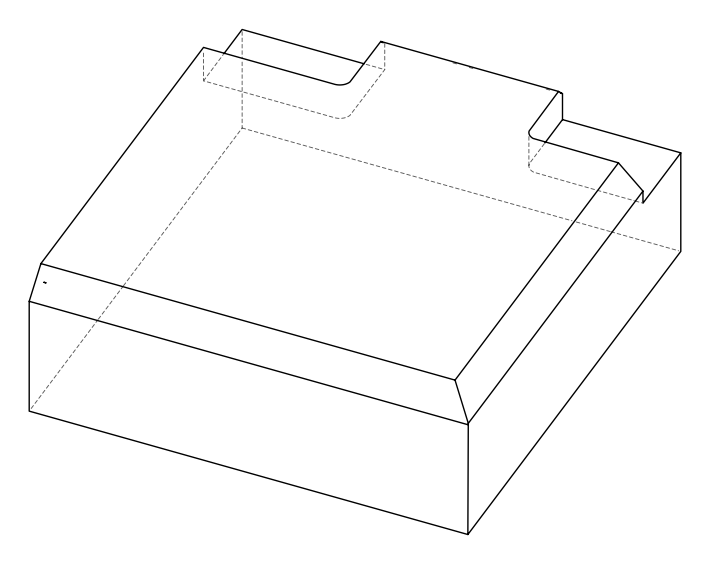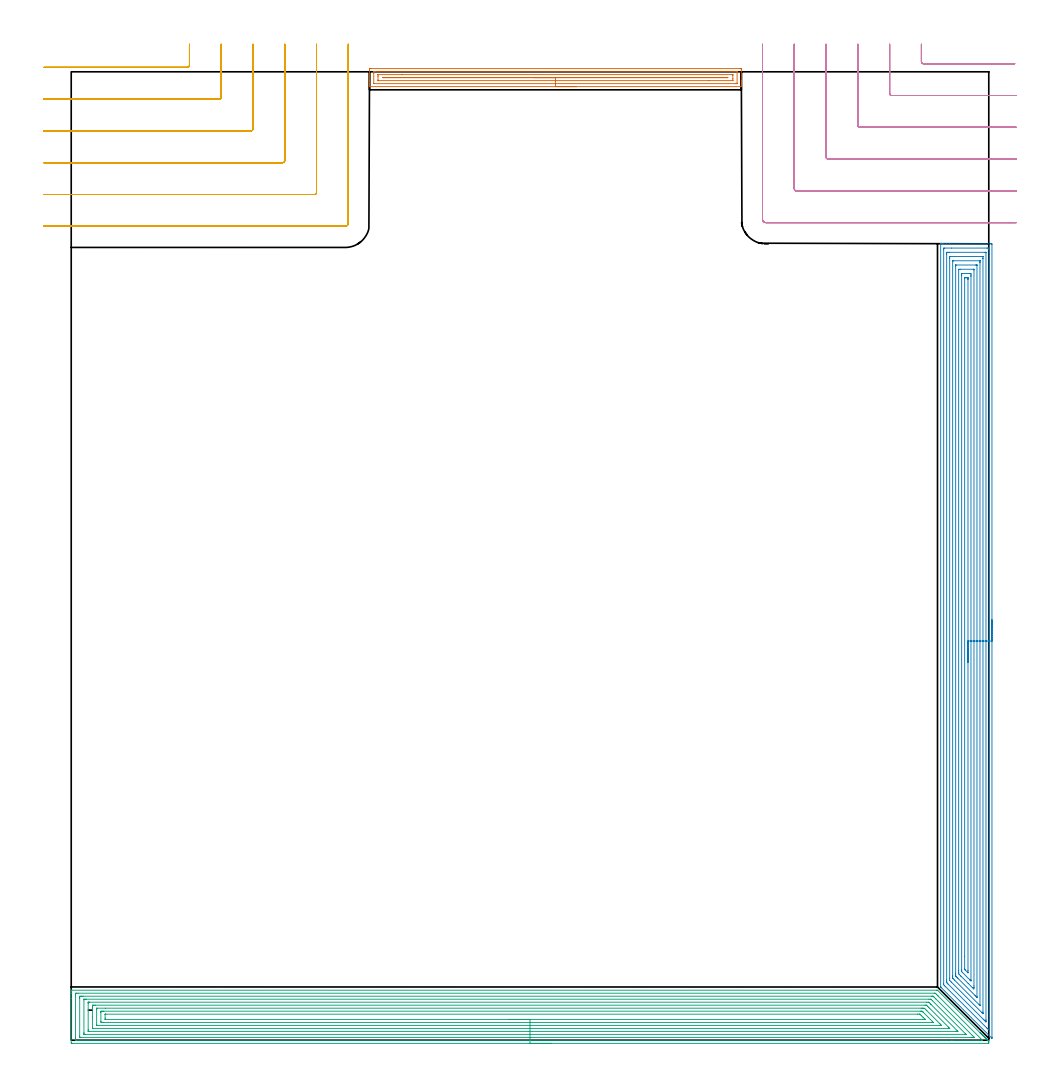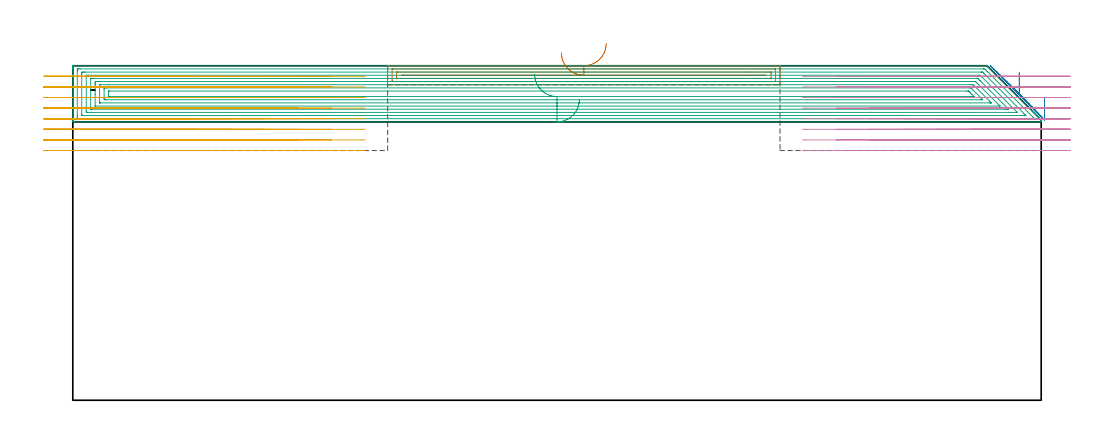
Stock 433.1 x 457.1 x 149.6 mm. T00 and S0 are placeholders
(PLAN: 5 operations, 1 tool changes, 93 min)
(1 AREA_MILL | FG_CHAMFER_SURFACE | UGT0205_001 | 5.76 min | 6717 mm3)
(2 AREA_MILL_1 | FG_CHAMFER_SURFACE_1 | UGT0205_001 | 26.5 min | 112137 mm3)
(3 AREA_MILL_2 | FG_CHAMFER_SURFACE_2 | UGT0205_001 | 30.81 min | 131796 mm3)
(4 MILL_CORNER_NOTCH_RECTANGULAR | CORNER_NOTCH_RECTANGULAR | UGT0201_094 | Follow Part, ap 5, ae 75% | 13.66 min | 355794 mm3)
(5 MILL_CORNER_NOTCH_RECTANGULAR_1 | CORNER_NOTCH_RECTANGULAR_1 | UGT0201_094 | Follow Part, ap 5, ae 75% | 16.24 min | 441133 mm3)
(TOOL UGT0205_001 | Chamfer Mill 20 x 3 x 45 deg. | D20 FL50 Z2)
(TOOL UGT0201_094 | End mill 20 mm | D20 FL38 Z4)
(OP 1 AREA_MILL)
G17 G21 G94 G90
T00 M6
G54
G17 G0 G90 X238.55 Y450.1 S1061 M3
G43 Z159.6 H0
G94 G1 X238.512 Z158.728 F250.
X238.398 Z157.864
X238.209 Z157.012
X237.947 Z156.18
X237.613 Z155.374
X237.21 Z154.6
X236.741 Z153.864
X236.21 Z153.172
X235.621 Z152.529
X234.978 Z151.94
X234.286 Z151.408
X233.55 Z150.94
X232.776 Z150.537
X231.97 Z150.203
X231.138 Z149.941
X230.286 Z149.752
X229.422 Z149.638
X228.55 Z149.6
X140.975
X140.81 Y450.102 Z149.588
X140.802 Y450.226 Z149.467
X140.8 Y450.354 Z149.345
Y450.613 Z149.086
Y451.297 Z148.398
Y452.511 Z147.186
Y453.041 Z146.653
Y458.01 Z141.687
X140.803 Y458.276 Z141.422
X140.81 Y458.593 Z141.104
X141.092 Y458.598 Z141.101
X141.422 Y458.6 Z141.1
X315.678
X316.008 Y458.598 Z141.101
X316.29 Y458.593 Z141.104
X316.3 Y458.276 Z141.422
Y453.041 Z146.653
Y452.511 Z147.186
Y452.169 Z147.527
Y451.638 Z148.058
Y451.297 Z148.398
Y450.613 Z149.086
Y450.354 Z149.345
X316.298 Y450.226 Z149.467
X316.29 Y450.102 Z149.588
X316.125 Y450.1 Z149.6
X228.55
Y451.514 Z148.186
X143.209 Y451.515 Z148.185
X142.983 Y451.517 Z148.183
X142.856 Y451.521 Z148.179
X142.809 Y451.53 Z148.17
X142.807 Y451.556 Z148.144
X142.801 Y451.695 Z148.005
X142.8 Y456.531 Z143.169
X142.801 Y456.93 Z142.77
X142.804 Y457.063 Z142.637
X142.81 Y457.168 Z142.532
X142.818 Y457.18 Z142.52
X142.833 Y457.182 Z142.518
X142.874 Y457.184 Z142.516
X143.209 Y457.186 Z142.514
X143.432
X313.891 Y457.185 Z142.515
X314.117 Y457.183 Z142.517
X314.244 Y457.179 Z142.521
X314.291 Y457.17 Z142.53
X314.293 Y457.144 Z142.556
X314.299 Y457.005 Z142.695
Y451.77 Z147.93
X314.296 Y451.637 Z148.063
X314.29 Y451.532 Z148.168
X314.282 Y451.52 Z148.18
X314.267 Y451.518 Z148.182
X314.226 Y451.516 Z148.184
X313.891 Y451.514 Z148.186
X313.668
X228.55
Y452.928 Z146.772
X145.112 Y452.929 Z146.771
X144.996 Y452.93 Z146.77
X144.881 Y452.932 Z146.768
X144.813 Y452.935 Z146.765
X144.807 Y452.978 Z146.722
X144.803 Y453.041 Z146.659
X144.8 Y453.233 Z146.467
Y454.978 Z144.722
X144.807 Y455.658 Z144.042
X144.81 Y455.753 Z143.947
X144.818 Y455.765 Z143.935
X144.843 Y455.768 Z143.932
X144.882 Y455.771 Z143.929
X156.107 Y455.772 Z143.928
X311.988 Y455.771 Z143.929
X312.104 Y455.77 Z143.93
X312.219 Y455.768 Z143.932
X312.287 Y455.765 Z143.935
X312.293 Y455.722 Z143.978
X312.297 Y455.658 Z144.042
X312.3 Y455.467 Z144.233
Y453.722 Z145.978
X312.293 Y453.041 Z146.659
X312.29 Y452.947 Z146.753
X312.282 Y452.935 Z146.765
X312.257 Y452.932 Z146.768
X312.218 Y452.929 Z146.771
X300.979 Y452.928 Z146.772
X228.55
Y454.343 Z145.357
X147.237
X147.223 Y454.344 Z145.356
X147.133 Y454.349 Z145.351
X147.228 Y454.352 Z145.348
X147.662 Y454.357 Z145.343
X147.677
X309.863
X309.877 Y454.356 Z145.344
X309.897 Y454.35 Z145.35
X309.876 Y454.344 Z145.356
X308.983 Y454.343 Z145.357
X228.55
X227.678 Z145.395
X226.813 Z145.509
X225.962 Z145.698
X225.13 Z145.96
X224.324 Z146.294
X223.55 Z146.697
X222.814 Z147.166
X222.122 Z147.697
X221.479 Z148.286
X220.89 Z148.93
X220.358 Z149.622
X219.89 Z150.357
X219.487 Z151.131
X219.153 Z151.937
X218.891 Z152.769
X218.702 Z153.621
X218.588 Z154.486
X218.55 Z155.357
G0 Z159.6
M5
M2
(OP 2 AREA_MILL_1)
G17 G21 G94 G90
T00 M6
G54
G17 G0 G90 X434.6 Y198.4 S1061 M3
G43 Z159.6 H0
Z135.4
G94 G1 Y198.362 Z134.528 F250.
Y198.248 Z133.664
Y198.059 Z132.812
Y197.797 Z131.98
Y197.463 Z131.174
Y197.06 Z130.4
Y196.592 Z129.664
Y196.06 Z128.972
Y195.471 Z128.329
Y194.828 Z127.74
Y194.136 Z127.209
Y193.4 Z126.74
Y192.626 Z126.337
Y191.82 Z126.003
Y190.988 Z125.741
Y190.136 Z125.552
Y189.272 Z125.438
Y188.4 Z125.4
Y1.423
X434.599 Y1.082 Z125.401
X434.598 Y1.03 Z125.402
X434.591 Y0.912 Z125.405
X434.494 Y1.006 Z125.503
X434.417 Y1.082 Z125.58
X410.724 Y24.776 Z149.276
X410.437 Y25.066 Z149.558
X410.404 Y25.105 Z149.589
X410.4 Y25.223 Z149.6
Y375.718
X410.403 Y375.891 Z149.588
X410.443 Y375.9 Z149.548
X410.847 Z149.153
X411.116 Z148.884
X411.838 Z148.157
X413.088 Z146.909
X414.504 Z145.492
X434.05 Z125.947
X434.316 Y375.897 Z125.681
X434.592 Y375.89 Z125.406
X434.599 Y375.613 Z125.399
X434.6 Y188.4 Z125.4
X433.186 Z126.814
X433.185 Y5.105 Z126.815
X433.184 Y5.083 Z126.816
X433.162 Y4.8 Z126.838
X432.847 Y5.105 Z127.153
X432.273 Y5.677 Z127.727
X431.95 Y5.999 Z128.05
X412.727 Y25.223 Z147.273
X412.282 Y25.67 Z147.718
X411.838 Y26.124 Z148.162
X411.815 Y26.564 Z148.185
Y26.588
Y373.483
Y373.506
X411.838 Y373.89 Z148.162
X412.314 Y373.898 Z147.686
X415.533 Y373.9 Z144.467
X432.273 Z127.727
X432.749 Y373.898 Z127.251
X433.162 Y373.89 Z126.838
X433.184 Y373.483 Z126.816
X433.185 Y373.459 Z126.815
X433.186 Y188.4 Z126.814
X431.772 Z128.228
X431.771 Y9.576 Z128.229
X431.77 Y9.188 Z128.23
X431.766 Y8.682 Z128.234
X431.765 Y8.653 Z128.235
X431.726 Y8.682 Z128.274
X431.385 Y9.017 Z128.615
X430.823 Y9.576 Z129.177
X430.496 Y9.903 Z129.504
X413.835 Y26.564 Z146.165
X413.615 Y26.786 Z146.385
X413.283 Y27.126 Z146.717
X413.243 Y27.168 Z146.757
X413.235 Y27.226 Z146.765
X413.232 Y27.329 Z146.768
X413.23 Y27.458 Z146.77
X413.229 Y27.847 Z146.771
X413.228 Y28.352 Z146.772
X413.229 Y370.801 Z146.771
X413.23 Y371.189 Z146.77
X413.233 Y371.695 Z146.767
X413.235 Y371.88 Z146.765
X413.418 Y371.894 Z146.582
X413.615 Y371.897 Z146.385
X414.3 Y371.9 Z145.7
X414.504 Z145.496
X431.385 Y371.899 Z128.615
X431.589 Y371.896 Z128.411
X431.724 Y371.892 Z128.276
X431.765 Y371.889 Z128.235
X431.767 Y371.871 Z128.233
X431.769 Y371.824 Z128.231
X431.771 Y371.695 Z128.229
X431.772 Y188.4 Z128.228
X430.357 Z129.643
Y13.293
X430.356 Y13.152 Z129.644
X430.35 Y12.525 Z129.65
X430.346 Y12.514 Z129.654
X430.309 Y12.548 Z129.691
X430.221 Y12.631 Z129.779
X430.047 Y12.803 Z129.953
X429.696 Y13.152 Z130.304
X415.39 Y27.458 Z144.61
X414.65 Y28.206 Z145.35
X414.643 Y29.247 Z145.357
Y369.012
X414.647 Y369.763 Z145.353
X414.65 Y369.872 Z145.35
X414.653 Y369.891 Z145.347
X414.676 Y369.893 Z145.324
X414.731 Y369.896 Z145.269
X414.951 Y369.899 Z145.049
X430.051 Z129.949
X430.269 Y369.897 Z129.731
X430.323 Y369.894 Z129.677
X430.346 Y369.89 Z129.654
X430.35 Y369.877 Z129.65
X430.352 Y369.803 Z129.648
X430.357 Y369.153 Z129.643
Y369.012
Y188.4
X428.943 Z131.057
Y16.729
X428.941 Y16.505 Z131.059
X428.939 Y16.429 Z131.061
X428.937 Y16.385 Z131.063
X428.871 Y16.439 Z131.129
X428.719 Y16.583 Z131.281
X428.57 Y16.729 Z131.43
X416.946 Y28.352 Z143.054
X416.281 Y29.025 Z143.719
X416.064 Y29.247 Z143.936
X416.061 Y29.468 Z143.939
X416.058 Y30.141 Z143.942
X416.057 Y30.366 Z143.943
X416.058 Y367.675 Z143.942
X416.06 Y367.825 Z143.94
X416.063 Y367.877 Z143.937
X416.066 Y367.891 Z143.934
X416.072 Y367.894 Z143.928
X416.113 Y367.897 Z143.887
X416.281 Y367.899 Z143.719
X416.498 Y367.9 Z143.502
X428.719 Y367.899 Z131.281
X428.938 Y367.898 Z131.062
X428.941 Y367.895 Z131.059
X428.942 Y367.894 Z131.058
X428.943 Y367.224 Z131.057
Y366.999
Y188.4
X427.529 Z132.471
X427.528 Y20.61 Z132.472
X427.526 Y20.305 Z132.474
X427.524 Y20.251 Z132.476
X427.522 Y20.238 Z132.478
X427.515 Y20.243 Z132.485
X427.445 Y20.305 Z132.555
X426.942 Y20.805 Z133.058
X426.548 Y21.2 Z133.452
X418.501 Y29.247 Z141.499
X418.058 Y29.692 Z141.942
X417.617 Y30.141 Z142.383
X417.478 Y30.293 Z142.522
X417.476 Y30.436 Z142.524
X417.472 Y30.73 Z142.528
X417.471 Y31.035 Z142.529
Y31.625
Y365.436
X417.473 Y365.731 Z142.527
X417.476 Y365.877 Z142.524
X417.477 Y365.888 Z142.523
X417.491 Y365.892 Z142.509
X417.531 Y365.897 Z142.469
X417.597 Y365.899 Z142.403
X426.942 Y365.9 Z133.058
X427.371 Y365.898 Z132.629
X427.508 Y365.892 Z132.492
X427.52 Y365.89 Z132.48
X427.523 Y365.878 Z132.477
X427.526 Y365.833 Z132.474
X427.528 Y365.74 Z132.472
X427.529 Y188.4 Z132.471
X426.115 Z133.885
Y25.609
X426.111 Y24.776 Z133.889
X426.108 Y24.721 Z133.892
X426.054 Y24.155 Z133.946
X425.423 Y24.776 Z134.577
X423.388 Y26.809 Z136.612
X420.056 Y30.141 Z139.944
X419.835 Y30.363 Z140.165
X419.167 Y31.035 Z140.833
X418.946 Y31.263 Z141.054
X418.892 Y31.929 Z141.108
X418.889 Y31.987 Z141.111
X418.885 Y32.823 Z141.115
Y32.884
X418.886 Y363.708 Z141.114
X418.888 Y363.77 Z141.112
X418.892 Y363.883 Z141.108
X418.946 Y363.89 Z141.054
X419.585 Y363.899 Z140.415
X425.804 Z134.196
X426.054 Y363.896 Z133.946
X426.089 Y363.894 Z133.911
X426.105 Y363.891 Z133.895
X426.108 Y363.831 Z133.892
X426.113 Y363.709 Z133.887
X426.114 Y363.648 Z133.886
X426.115 Y363.586 Z133.885
Y188.4
X424.7 Z135.3
Y28.352
X424.697 Y28.081 Z135.303
X424.694 Y27.966 Z135.306
X424.294 Y28.352 Z135.706
X424.277 Y28.37 Z135.723
X420.723 Y31.923 Z139.277
X420.307 Y32.348 Z139.693
X420.302 Y32.823 Z139.698
X420.3 Y33.249 Z139.7
Y360.965
X420.301 Y361.39 Z139.699
X420.307 Y361.859 Z139.693
X420.684 Y361.898 Z139.316
X424.237 Y361.899 Z135.763
X424.277 Y361.897 Z135.723
X424.693 Y361.859 Z135.307
X424.699 Y361.435 Z135.301
X424.7 Y360.965 Z135.3
X424.701 Y360.539 Z135.299
X424.7 Y188.4 Z135.3
X423.286 Z136.714
Y32.823
X423.285 Y32.033 Z136.715
X423.283 Y31.929 Z136.717
X423.279 Y31.849 Z136.721
X423.277 Y31.83 Z136.723
X423.262 Y31.841 Z136.738
X423.241 Y31.859 Z136.759
X423.168 Y31.929 Z136.832
X422.043 Y33.054 Z137.957
X421.89 Y33.212 Z138.11
X421.767 Y33.341 Z138.233
X421.72 Y33.397 Z138.28
X421.719 Y33.418 Z138.281
X421.715 Y33.613 Z138.285
X421.714 Y39.581 Z138.286
Y359.573
X421.716 Y359.77 Z138.284
X421.719 Y359.868 Z138.281
X421.72 Y359.886 Z138.28
X421.735 Y359.89 Z138.265
X421.785 Y359.897 Z138.215
X422.5 Y359.899 Z137.5
X422.671 Z137.329
X423.242 Y359.892 Z136.758
X423.272 Y359.89 Z136.728
X423.279 Y359.865 Z136.721
X423.282 Y359.783 Z136.718
X423.285 Y359.616 Z136.715
X423.286 Y359.28 Z136.714
Y359.177
Y188.4
Y187.528 Z136.752
Y186.664 Z136.866
Y185.812 Z137.054
Y184.98 Z137.317
Y184.174 Z137.651
Y183.4 Z138.053
Y182.664 Z138.522
Y181.972 Z139.053
Y181.329 Z139.643
Y180.74 Z140.286
Y180.208 Z140.978
Y179.74 Z141.714
Y179.337 Z142.488
Y179.003 Z143.294
Y178.741 Z144.126
Y178.552 Z144.977
Y178.438 Z145.842
Y178.4 Z146.714
G0 Z159.6
M5
M2
(OP 3 AREA_MILL_2)
G17 G21 G94 G90
T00 M6
G54
G17 G0 G90 X226.55 Y-1.5 S1061 M3
G43 Z159.6 H0
Z134.5
G94 G1 X226.512 Z133.628 F250.
X226.398 Z132.764
X226.209 Z131.912
X225.947 Z131.08
X225.613 Z130.274
X225.21 Z129.5
X224.741 Z128.764
X224.21 Z128.072
X223.621 Z127.429
X222.978 Z126.84
X222.286 Z126.308
X221.55 Z125.84
X220.776 Z125.437
X219.97 Z125.103
X219.138 Z124.841
X218.286 Z124.652
X217.422 Z124.538
X216.55 Z124.5
X0.628
X0.287 Y-1.497 Z124.502
X0.01 Y-1.492 Z124.506
X0. Y-1.211 Z124.786
Y19.757 Z145.752
Y22.159 Z148.154
Y22.879 Z148.879
Y23.152 Z149.152
X0.007 Y23.558 Z149.549
X0.01 Y23.597 Z149.588
X0.181 Y23.6 Z149.6
X408.331
X408.906 Y23.601 Z149.583
X409.006 Y23.494 Z149.494
X409.009 Y23.492 Z149.491
X429.006 Y3.496 Z129.492
X429.111 Y3.389 Z129.389
X429.193 Y3.307 Z129.306
X429.302 Y3.2 Z129.196
X429.406 Y3.094 Z129.094
X429.491 Y3.009 Z129.008
X429.598 Y2.904 Z128.9
X429.7 Y2.8 Z128.8
X429.789 Y2.711 Z128.71
X429.894 Y2.607 Z128.603
X429.995 Y2.506 Z128.505
X430.087 Y2.413 Z128.412
X430.19 Y2.311 Z128.307
X430.289 Y2.211 Z128.211
X430.386 Y2.115 Z128.114
X430.487 Y2.015 Z128.011
X430.583 Y1.917 Z127.916
X430.684 Y1.817 Z127.816
X430.783 Y1.719 Z127.715
X430.878 Y1.622 Z127.622
X430.982 Y1.519 Z127.518
X431.079 Y1.423 Z127.419
X431.172 Y1.328 Z127.327
X431.28 Y1.22 Z127.22
X431.375 Y1.126 Z127.122
X431.467 Y1.033 Z127.033
X431.578 Y0.922 Z126.922
X431.672 Y0.83 Z126.826
X431.761 Y0.739 Z126.738
X431.876 Y0.624 Z126.624
X431.968 Y0.534 Z126.53
X432.056 Y0.444 Z126.444
X432.174 Y0.326 Z126.326
X432.264 Y0.238 Z126.234
X432.35 Y0.15 Z126.149
X432.472 Y0.028 Z126.028
X432.56 Y-0.059 Z125.937
X432.77 Y-0.27 Z125.73
X432.813 Y-0.313 Z125.687
X433.003 Y-0.503 Z125.496
X433.068 Y-0.57 Z125.429
X433.099 Y-0.61 Z125.387
X433.1 Y-0.947 Z125.051
Y-1.043 Z124.955
X433.099 Y-1.491 Z124.505
X432.975 Y-1.5 Z124.5
X216.55
Y-0.086 Z125.914
X2.443 Y-0.085 Z125.915
X2.416 Y-0.084 Z125.916
X2.01 Y-0.059 Z125.941
X2.002 Y0.354 Z126.354
X2. Y0.83 Z126.83
Y1.244 Z127.244
Y21.27 Z147.27
X2.002 Y21.682 Z147.682
X2.01 Y22.159 Z148.159
X2.391 Y22.184 Z148.184
X2.416 Y22.185 Z148.185
X3.283 Y22.186 Z148.186
X407.411 Y22.185 Z148.185
X407.437 Y22.184 Z148.184
X407.88 Y22.159 Z148.159
X408.331 Y21.717 Z147.717
X408.78 Y21.27 Z147.27
X409.225 Y20.825 Z146.825
X429.22 Y0.83 Z126.83
X429.789 Y0.258 Z126.258
X430.097 Y-0.059 Z125.941
X429.815 Y-0.084 Z125.916
X429.789 Y-0.085 Z125.915
X415.649 Y-0.086 Z125.914
X216.55
Y1.328 Z127.328
X4.597 Y1.329 Z127.329
X4.205
X4.074 Y1.331 Z127.331
X4.028 Y1.334 Z127.334
X4.01 Y1.336 Z127.336
X4.007 Y1.38 Z127.38
X4.003 Y1.515 Z127.515
X4.001 Y1.719 Z127.719
X4. Y1.922 Z127.922
Y19.696 Z145.696
X4.003 Y20.381 Z146.381
X4.006 Y20.579 Z146.579
X4.018 Y20.764 Z146.764
X4.205 Y20.767 Z146.767
X4.707 Y20.77 Z146.77
X5.099 Y20.771 Z146.771
X5.6
X406.151
X406.543 Y20.77 Z146.77
X406.674 Y20.768 Z146.768
X406.777 Y20.765 Z146.765
X406.834 Y20.754 Z146.754
X406.876 Y20.715 Z146.715
X407.218 Y20.381 Z146.381
X407.437 Y20.163 Z146.163
X408.108 Y19.493 Z145.493
X425.319 Y2.282 Z128.282
X425.879 Y1.719 Z127.719
X426.213 Y1.379 Z127.379
X426.246 Y1.335 Z127.335
X426.213 Y1.334 Z127.334
X425.71 Y1.33 Z127.33
X425.319 Y1.329 Z127.329
X424.818
X216.55 Y1.328 Z127.328
Y2.743 Z128.743
X6.75
X6.095 Y2.748 Z128.748
X6.025 Y2.749 Z128.749
X6.01 Y2.835 Z128.835
X6.006 Y3.053 Z129.053
X6. Y3.489 Z129.489
X6.001 Y19.045 Z145.045
X6.003 Y19.265 Z145.265
X6.006 Y19.32 Z145.32
X6.009 Y19.344 Z145.344
X6.024 Y19.35 Z145.35
X6.133 Y19.353 Z145.353
X6.887 Y19.357 Z145.357
X7.023
X404.892
X405.649 Y19.352 Z145.352
X405.792 Y19.35 Z145.35
X406.543 Y18.608 Z144.608
X422.268 Y2.882 Z128.882
X422.354 Y2.795 Z128.795
X422.394 Y2.751 Z128.751
X422.397 Y2.746 Z128.746
X422.396 Y2.745 Z128.745
X422.378 Y2.744 Z128.744
X421.743 Y2.743 Z128.743
X421.607
X216.55
Y4.157 Z130.157
X8.675
X8.009 Y4.158 Z130.158
X8.007 Y4.16 Z130.16
X8.002 Y4.165 Z130.165
X8.001 Y4.385 Z130.385
X8. Y5.056 Z131.056
Y17.497 Z143.497
X8.002 Y17.715 Z143.715
X8.006 Y17.883 Z143.883
X8.01 Y17.923 Z143.923
X8.015 Y17.936 Z143.936
X8.064 Y17.938 Z143.938
X8.216 Y17.941 Z143.941
X8.446 Y17.943 Z143.943
X8.675
X403.861 Y17.942 Z143.942
X404.53 Y17.939 Z143.939
X404.755 Y17.936 Z143.936
X404.98 Y17.715 Z143.715
X405.649 Y17.052 Z143.052
X405.875 Y16.826 Z142.826
X418.166 Y4.535 Z130.535
X418.313 Y4.385 Z130.385
X418.457 Y4.232 Z130.232
X418.516 Y4.163 Z130.163
X418.472 Y4.161 Z130.161
X418.394 Y4.159 Z130.159
X418.166 Y4.157 Z130.157
X417.502
X216.55
Y5.571 Z131.571
X10.163 Y5.572 Z131.572
X10.068 Y5.574 Z131.574
X10.022 Y5.578 Z131.578
X10.01 Y5.58 Z131.58
X10.008 Y5.593 Z131.593
X10.002 Y5.732 Z131.732
X10. Y10.836 Z136.836
Y15.049 Z141.049
Y15.509 Z141.509
X10.004 Y15.938 Z141.938
X10.009 Y16.389 Z142.389
X10.026 Y16.522 Z142.522
X10.166 Y16.524 Z142.524
X10.463 Y16.527 Z142.527
X10.763 Y16.528 Z142.528
X11.357 Y16.529 Z142.529
X402.967
X403.268 Y16.528 Z142.528
X403.563 Y16.524 Z142.524
X403.707 Y16.522 Z142.522
X403.861 Y16.381 Z142.381
X404.312 Y15.938 Z141.938
X404.755 Y15.497 Z141.497
X405.203 Y15.049 Z141.049
X414.09 Y6.162 Z132.162
X414.59 Y5.66 Z131.66
X414.656 Y5.586 Z131.586
X414.662 Y5.578 Z131.578
X414.648 Y5.576 Z131.576
X414.59 Y5.574 Z131.574
X414.29 Y5.572 Z131.572
X216.55 Y5.571 Z131.571
Y6.985 Z132.985
X12.251 Y6.986 Z132.986
X12.185 Y6.987 Z132.987
X12.055 Y6.992 Z132.992
X12.009 Y6.999 Z132.999
X12.006 Y7.016 Z133.016
X12.004 Y7.051 Z133.051
X12. Y7.3 Z133.3
X12.001 Y14.409 Z140.409
X12.009 Y15.049 Z141.049
X12.01 Y15.105 Z141.105
X12.12 Y15.111 Z141.111
X12.187 Y15.114 Z141.114
X16.111 Y15.115 Z141.115
X401.179
X402.011 Y15.111 Z141.111
X402.073 Y15.108 Z141.108
X402.742 Y15.049 Z141.049
X402.967 Y14.831 Z140.831
X403.642 Y14.16 Z140.16
X403.861 Y13.942 Z139.942
X410.12 Y7.683 Z133.683
X410.748 Y7.051 Z133.051
X410.789 Y7.007 Z133.007
X410.8 Y6.993 Z132.993
X410.647 Y6.99 Z132.99
X410.383 Y6.986 Z132.986
X410.251
X410.186 Y6.985 Z132.985
X216.55
Y8.4 Z134.4
X14.934
X14.468 Y8.402 Z134.402
X14.04 Y8.407 Z134.407
X14.003 Y8.828 Z134.828
X14.001 Y8.867 Z134.867
Y13.272 Z139.272
X14.002 Y13.309 Z139.309
X14.04 Y13.693 Z139.693
X14.505 Y13.698 Z139.698
X14.934 Y13.7 Z139.7
X15.397
X400.748
X401.179 Y13.697 Z139.697
X401.649 Y13.693 Z139.693
X402.073 Y13.281 Z139.281
X402.082 Y13.272 Z139.272
X406.543 Y8.81 Z134.81
X406.931 Y8.411 Z134.411
X406.819 Y8.407 Z134.407
X406.543 Y8.402 Z134.402
X406.08 Y8.4 Z134.4
X216.55
Y9.814 Z135.814
X16.284
X16.113 Y9.816 Z135.816
X16.029 Y9.819 Z135.819
X16.014 Y9.82 Z135.82
X16.01 Y9.829 Z135.829
X16.007 Y9.862 Z135.862
X16. Y10.434 Z136.434
X16.002 Y12.21 Z138.21
X16.007 Y12.259 Z138.259
X16.01 Y12.279 Z138.279
X16.026 Y12.281 Z138.281
X16.124 Y12.284 Z138.284
X16.324 Y12.286 Z138.286
X399.488
X400.285 Y12.284 Z138.284
X400.484 Y12.282 Z138.282
X400.581 Y12.279 Z138.279
X400.623 Y12.269 Z138.269
X400.655 Y12.239 Z138.239
X400.847 Y12.053 Z138.053
X401.179 Y11.725 Z137.725
X401.41 Y11.494 Z137.494
X402.073 Y10.831 Z136.831
X402.967 Y9.937 Z135.937
X403.039 Y9.861 Z135.861
X403.058 Y9.84 Z135.84
X403.069 Y9.824 Z135.824
X403.052 Y9.821 Z135.821
X402.967 Y9.817 Z135.817
X402.868 Y9.815 Z135.815
X402.073 Y9.814 Z135.814
X401.975
X216.55
X215.678 Z135.852
X214.813 Z135.966
X213.962 Z136.154
X213.13 Z136.417
X212.324 Z136.751
X211.55 Z137.153
X210.814 Z137.622
X210.122 Z138.153
X209.479 Z138.743
X208.89 Z139.386
X208.358 Z140.078
X207.89 Z140.814
X207.487 Z141.588
X207.153 Z142.394
X206.891 Z143.226
X206.702 Z144.077
X206.588 Z144.942
X206.55 Z145.814
G0 Z159.6
M5
M2
(OP 4 MILL_CORNER_NOTCH_RECTANGULAR)
G17 G21 G94 G90
T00 M6
G54
G17 G0 G90 X401.3 Y470.1 S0 M3
G43 Z159.6 H0
Z144.862
G94 G1 Y467.1 F250.
Y461.893 F500.
G3 X402.293 Y460.9 R1.
G1 X442.35
X445.35 F250.
G0 Z159.6
X386.3 Y470.1
Z144.862
G1 Y467.1
Y446.894 F500.
G3 X387.294 Y445.9 R1.
G1 X443.1
X446.1 F250.
G0 Z159.6
X371.3 Y470.1
Z144.862
G1 Y467.1
Y431.894 F500.
G3 X372.294 Y430.9 R1.
G1 X443.1
X446.1 F250.
G0 Z159.6
X356.3 Y470.1
Z144.862
G1 Y467.1
Y416.895 F500.
G3 X357.295 Y415.9 R1.
G1 X443.1
X446.1 F250.
G0 Z159.6
X341.3 Y470.1
Z144.862
G1 Y467.1
Y401.895 F500.
G3 X342.295 Y400.9 R1.
G1 X443.1
X446.1 F250.
G0 Z159.6
X326.3 Y470.1
Z144.862
G1 Y467.1
Y387.5 F500.
G3 X327.9 Y385.9 R1.6
G1 X443.1
X446.1 F250.
G0 Z159.6
X401.3 Y470.1
Z140.125
G1 Y467.1
Y461.893 F500.
G3 X402.293 Y460.9 R1.
G1 X442.35
X445.35 F250.
G0 Z159.6
X386.3 Y470.1
Z140.125
G1 Y467.1
Y446.894 F500.
G3 X387.294 Y445.9 R1.
G1 X443.1
X446.1 F250.
G0 Z159.6
X371.3 Y470.1
Z140.125
G1 Y467.1
Y431.894 F500.
G3 X372.294 Y430.9 R1.
G1 X443.1
X446.1 F250.
G0 Z159.6
X356.3 Y470.1
Z140.125
G1 Y467.1
Y416.895 F500.
G3 X357.295 Y415.9 R1.
G1 X443.1
X446.1 F250.
G0 Z159.6
X341.3 Y470.1
Z140.125
G1 Y467.1
Y401.895 F500.
G3 X342.295 Y400.9 R1.
G1 X443.1
X446.1 F250.
G0 Z159.6
X326.3 Y470.1
Z140.125
G1 Y467.1
Y387.5 F500.
G3 X327.9 Y385.9 R1.6
G1 X443.1
X446.1 F250.
G0 Z159.6
X401.3 Y470.1
Z135.387
G1 Y467.1
Y461.893 F500.
G3 X402.293 Y460.9 R1.
G1 X442.35
X445.35 F250.
G0 Z159.6
X386.3 Y470.1
Z135.387
G1 Y467.1
Y446.894 F500.
G3 X387.294 Y445.9 R1.
G1 X443.1
X446.1 F250.
G0 Z159.6
X371.3 Y470.1
Z135.387
G1 Y467.1
Y431.894 F500.
G3 X372.294 Y430.9 R1.
G1 X443.1
X446.1 F250.
G0 Z159.6
X356.3 Y470.1
Z135.387
G1 Y467.1
Y416.895 F500.
G3 X357.295 Y415.9 R1.
G1 X443.1
X446.1 F250.
G0 Z159.6
X341.3 Y470.1
Z135.387
G1 Y467.1
Y401.895 F500.
G3 X342.295 Y400.9 R1.
G1 X443.1
X446.1 F250.
G0 Z159.6
X326.3 Y470.1
Z135.387
G1 Y467.1
Y387.5 F500.
G3 X327.9 Y385.9 R1.6
G1 X443.1
X446.1 F250.
G0 Z159.6
X401.3 Y470.1
Z130.65
G1 Y467.1
Y461.893 F500.
G3 X402.293 Y460.9 R1.
G1 X442.35
X445.35 F250.
G0 Z159.6
X386.3 Y470.1
Z130.65
G1 Y467.1
Y446.894 F500.
G3 X387.294 Y445.9 R1.
G1 X443.1
X446.1 F250.
G0 Z159.6
X371.3 Y470.1
Z130.65
G1 Y467.1
Y431.894 F500.
G3 X372.294 Y430.9 R1.
G1 X443.1
X446.1 F250.
G0 Z159.6
X356.3 Y470.1
Z130.65
G1 Y467.1
Y416.895 F500.
G3 X357.295 Y415.9 R1.
G1 X443.1
X446.1 F250.
G0 Z159.6
X341.3 Y470.1
Z130.65
G1 Y467.1
Y401.895 F500.
G3 X342.295 Y400.9 R1.
G1 X443.1
X446.1 F250.
G0 Z159.6
X326.3 Y470.1
Z130.65
G1 Y467.1
Y387.5 F500.
G3 X327.9 Y385.9 R1.6
G1 X443.1
X446.1 F250.
G0 Z159.6
X401.3 Y470.1
Z125.912
G1 Y467.1
Y461.893 F500.
G3 X402.293 Y460.9 R1.
G1 X442.35
X445.35 F250.
G0 Z159.6
X386.3 Y470.1
Z125.912
G1 Y467.1
Y446.894 F500.
G3 X387.294 Y445.9 R1.
G1 X443.1
X446.1 F250.
G0 Z159.6
X371.3 Y470.1
Z125.912
G1 Y467.1
Y431.894 F500.
G3 X372.294 Y430.9 R1.
G1 X443.1
X446.1 F250.
G0 Z159.6
X356.3 Y470.1
Z125.912
G1 Y467.1
Y416.895 F500.
G3 X357.295 Y415.9 R1.
G1 X443.1
X446.1 F250.
G0 Z159.6
X341.3 Y470.1
Z125.912
G1 Y467.1
Y401.895 F500.
G3 X342.295 Y400.9 R1.
G1 X443.1
X446.1 F250.
G0 Z159.6
X326.3 Y470.1
Z125.912
G1 Y467.1
Y387.5 F500.
G3 X327.9 Y385.9 R1.6
G1 X443.1
X446.1 F250.
G0 Z159.6
X401.3 Y470.1
Z121.175
G1 Y467.1
Y461.893 F500.
G3 X402.293 Y460.9 R1.
G1 X442.35
X445.35 F250.
G0 Z159.6
X386.3 Y470.1
Z121.175
G1 Y467.1
Y446.894 F500.
G3 X387.294 Y445.9 R1.
G1 X443.1
X446.1 F250.
G0 Z159.6
X371.3 Y470.1
Z121.175
G1 Y467.1
Y431.894 F500.
G3 X372.294 Y430.9 R1.
G1 X443.1
X446.1 F250.
G0 Z159.6
X356.3 Y470.1
Z121.175
G1 Y467.1
Y416.895 F500.
G3 X357.295 Y415.9 R1.
G1 X443.1
X446.1 F250.
G0 Z159.6
X341.3 Y470.1
Z121.175
G1 Y467.1
Y401.895 F500.
G3 X342.295 Y400.9 R1.
G1 X443.1
X446.1 F250.
G0 Z159.6
X326.3 Y470.1
Z121.175
G1 Y467.1
Y387.5 F500.
G3 X327.9 Y385.9 R1.6
G1 X443.1
X446.1 F250.
G0 Z159.6
X401.3 Y470.1
Z116.437
G1 Y467.1
Y461.893 F500.
G3 X402.293 Y460.9 R1.
G1 X442.35
X445.35 F250.
G0 Z159.6
X386.3 Y470.1
Z116.437
G1 Y467.1
Y446.894 F500.
G3 X387.294 Y445.9 R1.
G1 X443.1
X446.1 F250.
G0 Z159.6
X371.3 Y470.1
Z116.437
G1 Y467.1
Y431.894 F500.
G3 X372.294 Y430.9 R1.
G1 X443.1
X446.1 F250.
G0 Z159.6
X356.3 Y470.1
Z116.437
G1 Y467.1
Y416.895 F500.
G3 X357.295 Y415.9 R1.
G1 X443.1
X446.1 F250.
G0 Z159.6
X341.3 Y470.1
Z116.437
G1 Y467.1
Y401.895 F500.
G3 X342.295 Y400.9 R1.
G1 X443.1
X446.1 F250.
G0 Z159.6
X326.3 Y470.1
Z116.437
G1 Y467.1
Y387.5 F500.
G3 X327.9 Y385.9 R1.6
G1 X443.1
X446.1 F250.
G0 Z159.6
X401.3 Y470.1
Z111.7
G1 Y467.1
Y461.893 F500.
G3 X402.293 Y460.9 R1.
G1 X442.35
X445.35 F250.
G0 Z159.6
X386.3 Y470.1
Z111.7
G1 Y467.1
Y446.894 F500.
G3 X387.294 Y445.9 R1.
G1 X443.1
X446.1 F250.
G0 Z159.6
X371.3 Y470.1
Z111.7
G1 Y467.1
Y431.894 F500.
G3 X372.294 Y430.9 R1.
G1 X443.1
X446.1 F250.
G0 Z159.6
X356.3 Y470.1
Z111.7
G1 Y467.1
Y416.895 F500.
G3 X357.295 Y415.9 R1.
G1 X443.1
X446.1 F250.
G0 Z159.6
X341.3 Y470.1
Z111.7
G1 Y467.1
Y401.895 F500.
G3 X342.295 Y400.9 R1.
G1 X443.1
X446.1 F250.
G0 Z159.6
X326.3 Y470.1
Z111.7
G1 Y467.1
Y387.5 F500.
G3 X327.9 Y385.9 R1.6
G1 X443.1
X446.1 F250.
G0 Z159.6
M5
M2
(OP 5 MILL_CORNER_NOTCH_RECTANGULAR_1)
G17 G21 G94 G90
T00 M6
G54
G17 G0 G90 X-12.777 Y459.2 S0 M3
G43 Z159.6 H0
Z144.862
G94 G1 X-9.777 F250.
X54.807 F500.
G3 X55.8 Y460.193 R1.
G1 Y467.1
Y470.1 F250.
G0 Z159.6
X-13. Y444.2
Z144.862
G1 X-10.
X69.806 F500.
G3 X70.8 Y445.194 R1.
G1 Y467.1
Y470.1 F250.
G0 Z159.6
X-13. Y429.2
Z144.862
G1 X-10.
X84.806 F500.
G3 X85.8 Y430.194 R1.
G1 Y467.1
Y470.1 F250.
G0 Z159.6
X-13. Y414.2
Z144.862
G1 X-10.
X99.806 F500.
G3 X100.8 Y415.194 R1.
G1 Y467.1
Y470.1 F250.
G0 Z159.6
X-13. Y399.2
Z144.862
G1 X-10.
X114.805 F500.
G3 X115.8 Y400.195 R1.
G1 Y467.1
Y470.1 F250.
G0 Z159.6
X-13. Y384.2
Z144.862
G1 X-10.
X129.3 F500.
G3 X130.8 Y385.7 R1.5
G1 Y467.1
Y470.1 F250.
G0 Z159.6
X-12.777 Y459.2
Z140.125
G1 X-9.777
X54.807 F500.
G3 X55.8 Y460.193 R1.
G1 Y467.1
Y470.1 F250.
G0 Z159.6
X-13. Y444.2
Z140.125
G1 X-10.
X69.806 F500.
G3 X70.8 Y445.194 R1.
G1 Y467.1
Y470.1 F250.
G0 Z159.6
X-13. Y429.2
Z140.125
G1 X-10.
X84.806 F500.
G3 X85.8 Y430.194 R1.
G1 Y467.1
Y470.1 F250.
G0 Z159.6
X-13. Y414.2
Z140.125
G1 X-10.
X99.806 F500.
G3 X100.8 Y415.194 R1.
G1 Y467.1
Y470.1 F250.
G0 Z159.6
X-13. Y399.2
Z140.125
G1 X-10.
X114.805 F500.
G3 X115.8 Y400.195 R1.
G1 Y467.1
Y470.1 F250.
G0 Z159.6
X-13. Y384.2
Z140.125
G1 X-10.
X129.3 F500.
G3 X130.8 Y385.7 R1.5
G1 Y467.1
Y470.1 F250.
G0 Z159.6
X-12.777 Y459.2
Z135.387
G1 X-9.777
X54.807 F500.
G3 X55.8 Y460.193 R1.
G1 Y467.1
Y470.1 F250.
G0 Z159.6
X-13. Y444.2
Z135.387
G1 X-10.
X69.806 F500.
G3 X70.8 Y445.194 R1.
G1 Y467.1
Y470.1 F250.
G0 Z159.6
X-13. Y429.2
Z135.387
G1 X-10.
X84.806 F500.
G3 X85.8 Y430.194 R1.
G1 Y467.1
Y470.1 F250.
G0 Z159.6
X-13. Y414.2
Z135.387
G1 X-10.
X99.806 F500.
G3 X100.8 Y415.194 R1.
G1 Y467.1
Y470.1 F250.
G0 Z159.6
X-13. Y399.2
Z135.387
G1 X-10.
X114.805 F500.
G3 X115.8 Y400.195 R1.
G1 Y467.1
Y470.1 F250.
G0 Z159.6
X-13. Y384.2
Z135.387
G1 X-10.
X129.3 F500.
G3 X130.8 Y385.7 R1.5
G1 Y467.1
Y470.1 F250.
G0 Z159.6
X-12.777 Y459.2
Z130.65
G1 X-9.777
X54.807 F500.
G3 X55.8 Y460.193 R1.
G1 Y467.1
Y470.1 F250.
G0 Z159.6
X-13. Y444.2
Z130.65
G1 X-10.
X69.806 F500.
G3 X70.8 Y445.194 R1.
G1 Y467.1
Y470.1 F250.
G0 Z159.6
X-13. Y429.2
Z130.65
G1 X-10.
X84.806 F500.
G3 X85.8 Y430.194 R1.
G1 Y467.1
Y470.1 F250.
G0 Z159.6
X-13. Y414.2
Z130.65
G1 X-10.
X99.806 F500.
G3 X100.8 Y415.194 R1.
G1 Y467.1
Y470.1 F250.
G0 Z159.6
X-13. Y399.2
Z130.65
G1 X-10.
X114.805 F500.
G3 X115.8 Y400.195 R1.
G1 Y467.1
Y470.1 F250.
G0 Z159.6
X-13. Y384.2
Z130.65
G1 X-10.
X129.3 F500.
G3 X130.8 Y385.7 R1.5
G1 Y467.1
Y470.1 F250.
G0 Z159.6
X-12.777 Y459.2
Z125.912
G1 X-9.777
X54.807 F500.
G3 X55.8 Y460.193 R1.
G1 Y467.1
Y470.1 F250.
G0 Z159.6
X-13. Y444.2
Z125.912
G1 X-10.
X69.806 F500.
G3 X70.8 Y445.194 R1.
G1 Y467.1
Y470.1 F250.
G0 Z159.6
X-13. Y429.2
Z125.912
G1 X-10.
X84.806 F500.
G3 X85.8 Y430.194 R1.
G1 Y467.1
Y470.1 F250.
G0 Z159.6
X-13. Y414.2
Z125.912
G1 X-10.
X99.806 F500.
G3 X100.8 Y415.194 R1.
G1 Y467.1
Y470.1 F250.
G0 Z159.6
X-13. Y399.2
Z125.912
G1 X-10.
X114.805 F500.
G3 X115.8 Y400.195 R1.
G1 Y467.1
Y470.1 F250.
G0 Z159.6
X-13. Y384.2
Z125.912
G1 X-10.
X129.3 F500.
G3 X130.8 Y385.7 R1.5
G1 Y467.1
Y470.1 F250.
G0 Z159.6
X-12.777 Y459.2
Z121.175
G1 X-9.777
X54.807 F500.
G3 X55.8 Y460.193 R1.
G1 Y467.1
Y470.1 F250.
G0 Z159.6
X-13. Y444.2
Z121.175
G1 X-10.
X69.806 F500.
G3 X70.8 Y445.194 R1.
G1 Y467.1
Y470.1 F250.
G0 Z159.6
X-13. Y429.2
Z121.175
G1 X-10.
X84.806 F500.
G3 X85.8 Y430.194 R1.
G1 Y467.1
Y470.1 F250.
G0 Z159.6
X-13. Y414.2
Z121.175
G1 X-10.
X99.806 F500.
G3 X100.8 Y415.194 R1.
G1 Y467.1
Y470.1 F250.
G0 Z159.6
X-13. Y399.2
Z121.175
G1 X-10.
X114.805 F500.
G3 X115.8 Y400.195 R1.
G1 Y467.1
Y470.1 F250.
G0 Z159.6
X-13. Y384.2
Z121.175
G1 X-10.
X129.3 F500.
G3 X130.8 Y385.7 R1.5
G1 Y467.1
Y470.1 F250.
G0 Z159.6
X-12.777 Y459.2
Z116.437
G1 X-9.777
X54.807 F500.
G3 X55.8 Y460.193 R1.
G1 Y467.1
Y470.1 F250.
G0 Z159.6
X-13. Y444.2
Z116.437
G1 X-10.
X69.806 F500.
G3 X70.8 Y445.194 R1.
G1 Y467.1
Y470.1 F250.
G0 Z159.6
X-13. Y429.2
Z116.437
G1 X-10.
X84.806 F500.
G3 X85.8 Y430.194 R1.
G1 Y467.1
Y470.1 F250.
G0 Z159.6
X-13. Y414.2
Z116.437
G1 X-10.
X99.806 F500.
G3 X100.8 Y415.194 R1.
G1 Y467.1
Y470.1 F250.
G0 Z159.6
X-13. Y399.2
Z116.437
G1 X-10.
X114.805 F500.
G3 X115.8 Y400.195 R1.
G1 Y467.1
Y470.1 F250.
G0 Z159.6
X-13. Y384.2
Z116.437
G1 X-10.
X129.3 F500.
G3 X130.8 Y385.7 R1.5
G1 Y467.1
Y470.1 F250.
G0 Z159.6
X-12.777 Y459.2
Z111.7
G1 X-9.777
X54.807 F500.
G3 X55.8 Y460.193 R1.
G1 Y467.1
Y470.1 F250.
G0 Z159.6
X-13. Y444.2
Z111.7
G1 X-10.
X69.806 F500.
G3 X70.8 Y445.194 R1.
G1 Y467.1
Y470.1 F250.
G0 Z159.6
X-13. Y429.2
Z111.7
G1 X-10.
X84.806 F500.
G3 X85.8 Y430.194 R1.
G1 Y467.1
Y470.1 F250.
G0 Z159.6
X-13. Y414.2
Z111.7
G1 X-10.
X99.806 F500.
G3 X100.8 Y415.194 R1.
G1 Y467.1
Y470.1 F250.
G0 Z159.6
X-13. Y399.2
Z111.7
G1 X-10.
X114.805 F500.
G3 X115.8 Y400.195 R1.
G1 Y467.1
Y470.1 F250.
G0 Z159.6
X-13. Y384.2
Z111.7
G1 X-10.
X129.3 F500.
G3 X130.8 Y385.7 R1.5
G1 Y467.1
Y470.1 F250.
G0 Z159.6
M5
M2
